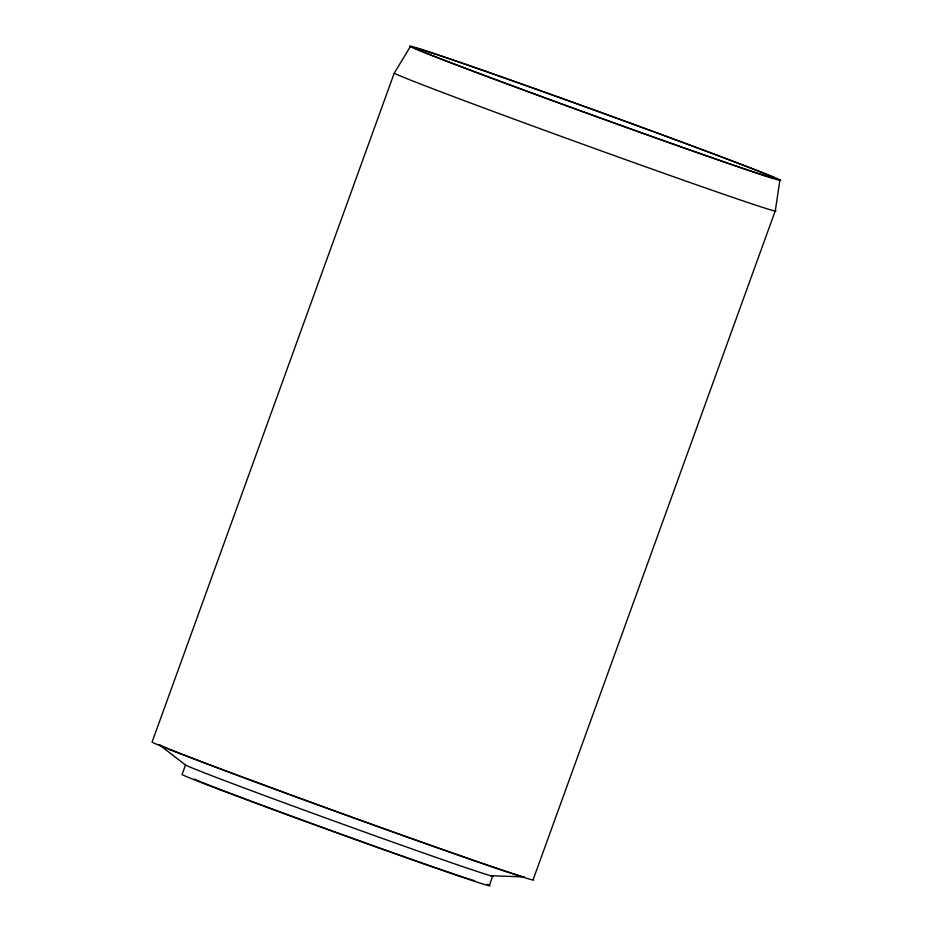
<?xml version="1.0" encoding="UTF-8"?>
<svg xmlns="http://www.w3.org/2000/svg" width="932" height="932" viewBox="0 0 932 932"><rect width="100%" height="100%" fill="white"/><g stroke="black" fill="none" stroke-linecap="round" stroke-linejoin="round"><path stroke-width="1.4" d="M410.348 46.6L394.213 73.197L152.056 742.14A203.281 2.843 19.9 0 0 357.643 819.321A203.281 2.843 19.9 0 0 533.162 879.598L775.319 210.655L779.944 179.899M159.279 744.75L185.503 765.009L182.043 774.574A163.904 2.283 19.9 0 0 356.397 839.895A163.904 2.283 19.9 0 0 487.017 884.293M489.335 885.4L492.795 875.847A163.904 2.283 19.9 0 1 351.271 827.243A163.904 2.283 19.9 0 1 185.503 765.009M490.698 875.719L524.506 876.942M775.319 210.655A203.281 2.843 19.9 0 1 599.8 150.367A203.281 2.843 19.9 0 1 394.213 73.197M523.435 876.849A195.58 2.726 19.9 0 1 357.072 819.007A195.58 2.726 19.9 0 1 169.263 749.107M167.364 748.326A195.58 2.726 19.9 0 1 159.85 745.052M474.807 880.81A151.334 2.109 19.9 0 1 329.299 829.911A151.334 2.109 19.9 0 1 194.45 779.14M474.784 71.915A197.141 2.749 19.9 0 0 777.428 179.76A197.141 2.749 19.9 0 0 533.232 88.086A197.141 2.749 19.9 0 0 474.784 71.915M478.838 73.313A190.489 2.656 19.9 0 0 771.265 177.511A190.489 2.656 19.9 0 0 535.329 88.936A190.489 2.656 19.9 0 0 478.838 73.313"/></g></svg>
